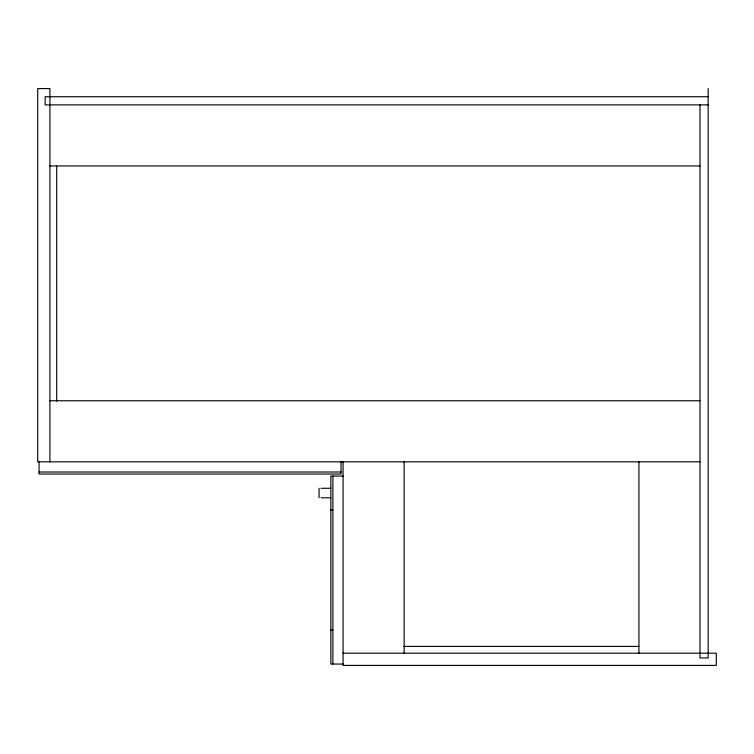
<?xml version="1.0" encoding="UTF-8"?>
<svg xmlns="http://www.w3.org/2000/svg" width="754" height="754" viewBox="0 0 754 754"><rect width="100%" height="100%" fill="white"/><g stroke="black" fill="none" stroke-linecap="round" stroke-linejoin="round"><path stroke-width="1.13" d="M708.157 96.738L45.165 96.738L45.165 104.881L708.157 104.881M49.915 165.955L700.014 165.955M49.915 400.751L700.014 400.751M700.014 461.825L37.7 461.825L37.7 88.595L49.915 88.595L49.915 461.825M39.057 472.004L341.034 472.004M343.07 476.076L330.855 476.076L330.855 664.048L343.07 664.048M319.065 488.29L319.065 497.791M321.034 488.29L330.855 488.29M321.034 497.791L330.855 497.791M330.855 510.006L332.891 510.006M330.855 630.118L332.891 630.118M403.682 646.404L638.864 646.404M343.07 653.19L716.3 653.19L716.3 665.405L343.07 665.405L343.07 461.825M708.157 88.595L708.157 657.94L700.014 657.94L700.014 104.881M638.94 461.825L638.94 653.19M404.144 461.825L404.144 653.19M341.034 461.825L341.034 474.04L39.057 474.04L39.057 461.825M332.891 476.076L332.891 664.048M56.701 166.031L56.701 401.213"/></g></svg>
